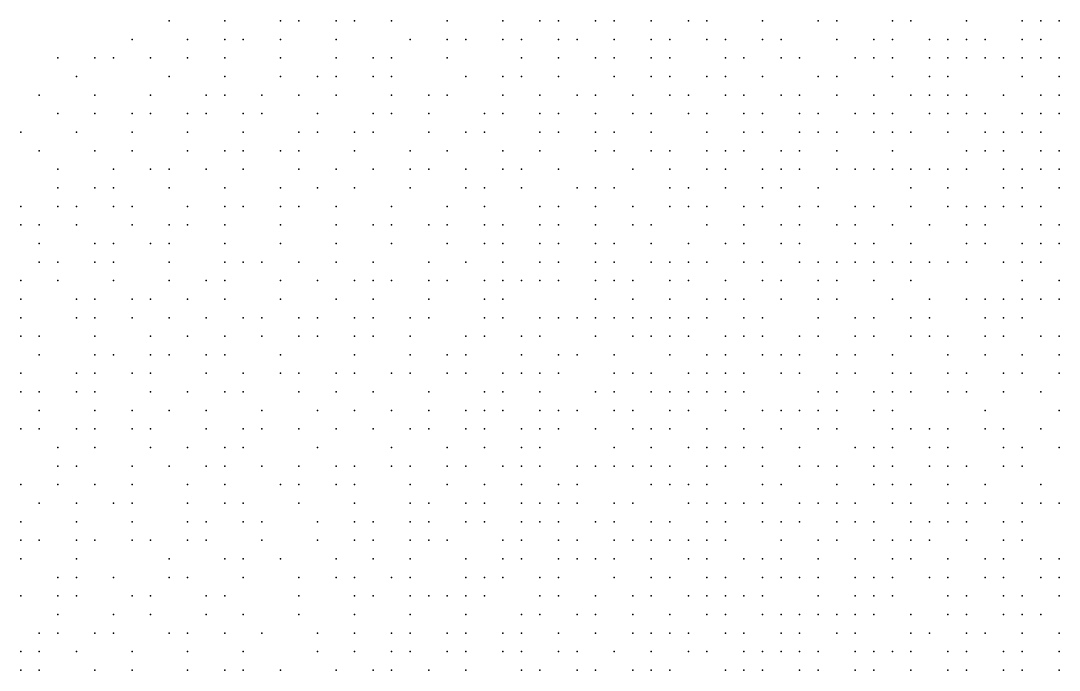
# Model space of a CAD drawing. Extents: x 429 to 793, y 817 to 1241.
# Drawn here: x 653.48 to 694.36, y 949.47 to 975.02 of the extents above; entities that cross this region are included whole.
import ezdxf

# ---------------------------------------------------------------- set-up
doc = ezdxf.new("R2010")
doc.units = 0

msp = doc.modelspace()

# ---------------------------------------------------------------- linework, layer by layer
for p in [(659.32, 975.02, 222.435), (661.51, 975.02, 220.84), (663.7, 975.02, 219.332), (664.43, 975.02, 218.755), (665.89, 975.02, 217.935), (666.62, 975.02, 217.51), (668.08, 975.02, 216.677), (670.27, 975.02, 215.41), (672.46, 975.02, 214.092), (673.92, 975.02, 213.2), (674.65, 975.02, 212.75), (676.11, 975.02, 211.85), (676.84, 975.02, 211.572), (678.3, 975.02, 210.943), (679.76, 975.02, 210.313), (680.49, 975.02, 209.691), (682.68, 975.02, 208.76), (684.87, 975.02, 207.934), (685.6, 975.02, 207.43), (687.79, 975.02, 206.835), (688.52, 975.02, 206.513), (690.71, 975.02, 205.58), (692.9, 975.02, 205.04), (693.63, 975.02, 204.768), (694.36, 975.02, 204.495), (657.86, 974.29, 223.885), (660.05, 974.29, 222.158), (661.51, 974.29, 221.22), (662.24, 974.29, 220.31), (663.7, 974.29, 219.364), (665.89, 974.29, 218.378), (668.81, 974.29, 216.695), (670.27, 974.29, 215.42), (671, 974.29, 215.134), (672.46, 974.29, 214.449), (673.19, 974.29, 213.763), (674.65, 974.29, 213.021), (675.38, 974.29, 212.706), (676.84, 974.29, 211.529), (678.3, 974.29, 211.016), (679.03, 974.29, 210.665), (680.49, 974.29, 209.764), (681.22, 974.29, 209.61), (682.68, 974.29, 208.8), (683.41, 974.29, 208.443), (685.6, 974.29, 207.672), (687.06, 974.29, 207.087), (687.79, 974.29, 206.765), (689.25, 974.29, 206.12), (689.98, 974.29, 205.881), (690.71, 974.29, 205.643), (691.44, 974.29, 205.242), (692.9, 974.29, 204.94), (693.63, 974.29, 204.642), (654.94, 973.56, 226.35), (656.4, 973.56, 225.265), (657.13, 973.56, 224.58), (658.59, 973.56, 223.312), (660.05, 973.56, 222.258), (661.51, 973.56, 221.32), (663.7, 973.56, 219.835), (665.89, 973.56, 218.395), (667.35, 973.56, 217.545), (668.08, 973.56, 217.12), (670.27, 973.56, 215.971), (673.19, 973.56, 214.163), (674.65, 973.56, 213.134), (676.11, 973.56, 212.518), (676.84, 973.56, 212.063), (678.3, 973.56, 211.208), (679.03, 973.56, 210.738), (681.22, 973.56, 209.65), (681.95, 973.56, 209.245), (683.41, 973.56, 208.571), (684.14, 973.56, 208.125), (686.33, 973.56, 207.118), (687.06, 973.56, 207.044), (687.79, 973.56, 206.591), (689.25, 973.56, 206.063), (689.98, 973.56, 205.825), (690.71, 973.56, 205.586), (691.44, 973.56, 205.404), (692.17, 973.56, 205.143), (692.9, 973.56, 204.84), (693.63, 973.56, 204.542), (694.36, 973.56, 204.245), (655.67, 972.83, 226.085), (659.32, 972.83, 223.024), (661.51, 972.83, 221.7), (663.7, 972.83, 220.14), (665.16, 972.83, 219.238), (665.89, 972.83, 218.556), (667.35, 972.83, 217.637), (668.08, 972.83, 217.247), (671, 972.83, 215.667), (672.46, 972.83, 214.767), (673.19, 972.83, 214.276), (674.65, 972.83, 213.562), (676.84, 972.83, 212.17), (678.3, 972.83, 211.315), (679.03, 972.83, 210.887), (680.49, 972.83, 210.162), (681.22, 972.83, 209.821), (682.68, 972.83, 208.883), (684.87, 972.83, 208.034), (685.6, 972.83, 207.799), (687.79, 972.83, 206.678), (689.25, 972.83, 206.007), (689.98, 972.83, 205.768), (692.9, 972.83, 204.74), (694.36, 972.83, 204.145), (654.21, 972.1, 227.718), (656.4, 972.1, 225.694), (658.59, 972.1, 224.094), (660.78, 972.1, 222.08), (661.51, 972.1, 221.67), (662.97, 972.1, 220.967), (664.43, 972.1, 219.956), (665.89, 972.1, 219.02), (668.08, 972.1, 217.373), (669.54, 972.1, 216.668), (670.27, 972.1, 216.094), (672.46, 972.1, 214.89), (673.92, 972.1, 213.99), (675.38, 972.1, 213.283), (676.11, 972.1, 212.625), (677.57, 972.1, 211.869), (679.03, 972.1, 211.268), (679.76, 972.1, 210.54), (681.22, 972.1, 209.864), (681.95, 972.1, 209.225), (683.41, 972.1, 208.615), (684.14, 972.1, 208.346), (685.6, 972.1, 207.796), (687.06, 972.1, 207.041), (688.52, 972.1, 206.312), (689.25, 972.1, 205.95), (689.98, 972.1, 205.647), (690.71, 972.1, 205.445), (692.17, 972.1, 205.043), (693.63, 972.1, 204.461), (694.36, 972.1, 204.181), (654.94, 971.37, 227.364), (656.4, 971.37, 225.847), (657.86, 971.37, 224.887), (658.59, 971.37, 224.217), (660.05, 971.37, 223.095), (660.78, 971.37, 222.51), (662.24, 971.37, 221.495), (662.97, 971.37, 221.085), (665.16, 971.37, 219.683), (667.35, 971.37, 218.26), (668.08, 971.37, 217.764), (669.54, 971.37, 216.842), (671.73, 971.37, 215.482), (672.46, 971.37, 215.174), (673.92, 971.37, 214.1), (674.65, 971.37, 213.688), (676.11, 971.37, 212.679), (677.57, 971.37, 211.973), (678.3, 971.37, 211.672), (679.76, 971.37, 210.62), (680.49, 971.37, 210.188), (681.95, 971.37, 209.566), (682.68, 971.37, 209.268), (684.14, 971.37, 208.578), (684.87, 971.37, 208.185), (686.33, 971.37, 207.4), (687.06, 971.37, 207.11), (687.79, 971.37, 206.675), (689.25, 971.37, 205.91), (689.98, 971.37, 205.646), (690.71, 971.37, 205.342), (691.44, 971.37, 205.141), (692.9, 971.37, 204.637), (693.63, 971.37, 204.357), (694.36, 971.37, 204.078), (653.48, 970.64, 228.63), (655.67, 970.64, 226.96), (657.86, 970.64, 225.025), (660.05, 970.64, 223.232), (662.24, 970.64, 221.777), (664.43, 970.64, 220.492), (665.16, 970.64, 219.783), (666.62, 970.64, 218.896), (667.35, 970.64, 218.571), (669.54, 970.64, 217.203), (671, 970.64, 215.92), (671.73, 970.64, 215.612), (673.92, 970.64, 214.21), (674.65, 970.64, 213.75), (676.11, 970.64, 213.084), (676.84, 970.64, 212.782), (678.3, 970.64, 211.51), (680.49, 970.64, 210.7), (681.95, 970.64, 209.835), (682.68, 970.64, 209.403), (684.14, 970.64, 208.656), (684.87, 970.64, 208.028), (685.6, 970.64, 207.714), (687.06, 970.64, 207.11), (687.79, 970.64, 206.82), (688.52, 970.64, 206.53), (689.98, 970.64, 205.87), (691.44, 970.64, 205.17), (692.17, 970.64, 204.734), (692.9, 970.64, 204.533), (693.63, 970.64, 204.254), (654.21, 969.91, 228.357), (656.4, 969.91, 226.447), (657.86, 969.91, 225.585), (660.05, 969.91, 223.663), (661.51, 969.91, 222.47), (662.24, 969.91, 221.907), (663.7, 969.91, 220.91), (664.43, 969.91, 220.487), (666.62, 969.91, 218.993), (668.81, 969.91, 217.633), (670.27, 969.91, 216.708), (672.46, 969.91, 215.742), (673.92, 969.91, 214.675), (676.11, 969.91, 213.4), (676.84, 969.91, 212.94), (678.3, 969.91, 212.035), (679.03, 969.91, 211.59), (680.49, 969.91, 210.378), (681.22, 969.91, 210.056), (681.95, 969.91, 209.734), (683.41, 969.91, 209.007), (684.14, 969.91, 208.587), (685.6, 969.91, 207.714), (687.79, 969.91, 206.82), (690.71, 969.91, 205.48), (691.44, 969.91, 205.13), (692.17, 969.91, 204.78), (693.63, 969.91, 204.102), (694.36, 969.91, 203.878), (654.94, 969.18, 228.085), (657.13, 969.18, 226.286), (658.59, 969.18, 225.182), (659.32, 969.18, 224.495), (660.78, 969.18, 223.415), (662.24, 969.18, 222.287), (664.43, 969.18, 220.585), (665.89, 969.18, 219.837), (667.35, 969.18, 218.766), (668.81, 969.18, 217.767), (669.54, 969.18, 217.337), (671, 969.18, 216.444), (672.46, 969.18, 215.715), (673.19, 969.18, 215.457), (674.65, 969.18, 214.32), (677.57, 969.18, 212.567), (679.03, 969.18, 211.46), (680.49, 969.18, 210.76), (681.22, 969.18, 210.438), (682.68, 969.18, 209.493), (683.41, 969.18, 209.043), (684.14, 969.18, 208.623), (685.6, 969.18, 207.714), (686.33, 969.18, 207.4), (687.06, 969.18, 207.11), (687.79, 969.18, 206.766), (688.52, 969.18, 206.615), (689.25, 969.18, 206.223), (689.98, 969.18, 205.83), (690.71, 969.18, 205.538), (692.17, 969.18, 204.737), (692.9, 969.18, 204.347), (693.63, 969.18, 203.977), (694.36, 969.18, 203.738), (654.94, 968.45, 227.903), (656.4, 968.45, 227.09), (657.13, 968.45, 226.71), (659.32, 968.45, 224.979), (661.51, 968.45, 223.133), (663.7, 968.45, 221.717), (665.16, 968.45, 220.553), (666.62, 968.45, 219.513), (668.81, 968.45, 218.327), (671, 968.45, 216.934), (671.73, 968.45, 216.277), (673.19, 968.45, 215.149), (675.38, 968.45, 214.101), (676.11, 968.45, 213.344), (676.84, 968.45, 213.042), (679.03, 968.45, 211.723), (679.76, 968.45, 211.2), (681.22, 968.45, 210.498), (682.68, 968.45, 209.53), (683.41, 968.45, 209.08), (684.87, 968.45, 208.24), (688.52, 968.45, 206.434), (689.98, 968.45, 205.8), (692.17, 968.45, 204.653), (692.9, 968.45, 204.263), (694.36, 968.45, 203.523), (653.48, 967.72, 229.763), (654.94, 967.72, 228.647), (655.67, 967.72, 227.54), (657.13, 967.72, 226.857), (657.86, 967.72, 226.027), (660.05, 967.72, 224.367), (661.51, 967.72, 223.258), (662.24, 967.72, 222.85), (663.7, 967.72, 221.832), (664.43, 967.72, 221.255), (665.89, 967.72, 220.197), (668.08, 967.72, 218.992), (670.27, 967.72, 217.688), (671.73, 967.72, 216.375), (673.92, 967.72, 215.256), (674.65, 967.72, 214.533), (676.11, 967.72, 213.776), (677.57, 967.72, 212.653), (679.03, 967.72, 211.81), (679.76, 967.72, 211.345), (680.49, 967.72, 210.88), (681.95, 967.72, 210.166), (682.68, 967.72, 209.824), (684.14, 967.72, 208.756), (684.87, 967.72, 208.432), (686.33, 967.72, 207.843), (687.06, 967.72, 207.403), (688.52, 967.72, 206.572), (689.98, 967.72, 205.77), (690.71, 967.72, 205.478), (691.44, 967.72, 205.043), (692.17, 967.72, 204.57), (692.9, 967.72, 204.18), (693.63, 967.72, 203.853), (653.48, 966.99, 230.185), (654.21, 966.99, 229.34), (655.67, 966.99, 227.984), (657.86, 966.99, 226.59), (659.32, 966.99, 225.068), (660.05, 966.99, 224.505), (661.51, 966.99, 223.522), (663.7, 966.99, 222.235), (665.89, 966.99, 220.72), (667.35, 966.99, 219.735), (668.08, 966.99, 219.102), (669.54, 966.99, 218.12), (670.27, 966.99, 217.798), (671.73, 966.99, 216.817), (672.46, 966.99, 216.473), (673.92, 966.99, 215.025), (674.65, 966.99, 214.948), (676.11, 966.99, 213.69), (677.57, 966.99, 212.74), (678.3, 966.99, 212.399), (680.49, 966.99, 211.416), (681.95, 966.99, 210.196), (683.41, 966.99, 209.482), (684.14, 966.99, 208.786), (685.6, 966.99, 208.287), (686.33, 966.99, 207.847), (687.79, 966.99, 206.989), (689.25, 966.99, 206.158), (690.71, 966.99, 205.35), (691.44, 966.99, 205.101), (693.63, 966.99, 204.103), (694.36, 966.99, 203.527), (654.21, 966.26, 229.48), (656.4, 966.26, 227.83), (657.13, 966.26, 227.28), (658.59, 966.26, 226.022), (659.32, 966.26, 225.206), (661.51, 966.26, 223.66), (663.7, 966.26, 222.37), (665.89, 966.26, 220.855), (668.08, 966.26, 219.417), (670.27, 966.26, 217.908), (671.73, 966.26, 216.915), (672.46, 966.26, 216.57), (673.92, 966.26, 215.605), (674.65, 966.26, 215.122), (676.11, 966.26, 213.895), (676.84, 966.26, 213.561), (678.3, 966.26, 212.817), (679.76, 966.26, 211.716), (681.22, 966.26, 210.987), (681.95, 966.26, 210.519), (683.41, 966.26, 209.512), (684.14, 966.26, 209.14), (686.33, 966.26, 207.85), (687.06, 966.26, 207.41), (688.52, 966.26, 206.575), (690.71, 966.26, 205.382), (691.44, 966.26, 205.024), (692.9, 966.26, 204.385), (693.63, 966.26, 204.027), (694.36, 966.26, 203.45), (654.21, 965.53, 230.042), (654.94, 965.53, 229.316), (656.4, 965.53, 227.975), (657.13, 965.53, 227.425), (659.32, 965.53, 225.907), (661.51, 965.53, 224.166), (662.24, 965.53, 223.552), (662.97, 965.53, 222.803), (664.43, 965.53, 222.073), (665.89, 965.53, 220.99), (667.35, 965.53, 219.985), (669.54, 965.53, 218.594), (671, 965.53, 217.455), (672.46, 965.53, 216.663), (673.92, 965.53, 215.468), (674.65, 965.53, 215.241), (676.11, 965.53, 214.248), (676.84, 965.53, 213.638), (678.3, 965.53, 212.893), (679.03, 965.53, 212.134), (679.76, 965.53, 211.952), (680.49, 965.53, 211.469), (681.95, 965.53, 210.572), (682.68, 965.53, 210.105), (684.14, 965.53, 209.17), (684.87, 965.53, 208.816), (685.6, 965.53, 208.465), (686.33, 965.53, 207.761), (687.06, 965.53, 207.407), (687.79, 965.53, 207.071), (688.52, 965.53, 206.739), (689.25, 965.53, 206.404), (689.98, 965.53, 205.667), (690.71, 965.53, 205.247), (692.17, 965.53, 204.827), (692.9, 965.53, 204.308), (693.63, 965.53, 203.95), (653.48, 964.8, 230.3), (654.94, 964.8, 229.35), (657.13, 964.8, 227.818), (659.32, 964.8, 226.193), (660.78, 964.8, 224.925), (661.51, 964.8, 224.311), (663.7, 964.8, 222.798), (665.16, 964.8, 221.775), (666.62, 964.8, 220.585), (667.35, 964.8, 220.11), (668.08, 964.8, 219.78), (669.54, 964.8, 218.79), (670.27, 964.8, 218.445), (671.73, 964.8, 217.408), (672.46, 964.8, 216.755), (673.19, 964.8, 216.388), (673.92, 964.8, 215.928), (674.65, 964.8, 215.344), (676.11, 964.8, 214.352), (676.84, 964.8, 213.857), (677.57, 964.8, 213.304), (679.03, 964.8, 212.552), (679.76, 964.8, 212.207), (681.22, 964.8, 211.04), (682.68, 964.8, 210.327), (683.41, 964.8, 209.676), (684.87, 964.8, 208.733), (685.6, 964.8, 208.462), (687.06, 964.8, 207.403), (688.52, 964.8, 206.736), (692.9, 964.8, 204.37), (694.36, 964.8, 203.564), (653.48, 964.07, 230.84), (655.67, 964.07, 229.08), (656.4, 964.07, 228.26), (657.86, 964.07, 227.354), (658.59, 964.07, 226.76), (660.05, 964.07, 225.492), (661.51, 964.07, 224.654), (663.7, 964.07, 222.941), (665.89, 964.07, 221.46), (667.35, 964.07, 220.23), (669.54, 964.07, 218.902), (671.73, 964.07, 217.5), (672.46, 964.07, 217.128), (676.11, 964.07, 214.455), (677.57, 964.07, 213.465), (679.03, 964.07, 212.61), (680.49, 964.07, 211.847), (681.22, 964.07, 211.083), (681.95, 964.07, 210.727), (683.41, 964.07, 209.97), (684.87, 964.07, 208.757), (685.6, 964.07, 208.297), (687.79, 964.07, 207.4), (689.25, 964.07, 206.515), (690.71, 964.07, 205.275), (691.44, 964.07, 204.921), (692.17, 964.07, 204.566), (692.9, 964.07, 204.315), (693.63, 964.07, 203.87), (694.36, 964.07, 203.368), (653.48, 963.34, 230.907), (655.67, 963.34, 229.22), (656.4, 963.34, 228.81), (657.86, 963.34, 227.303), (659.32, 963.34, 226.342), (660.78, 963.34, 225.215), (662.24, 963.34, 224.515), (662.97, 963.34, 223.67), (664.43, 963.34, 222.688), (665.16, 963.34, 222.36), (666.62, 963.34, 221.13), (667.35, 963.34, 220.68), (668.81, 963.34, 219.69), (669.54, 963.34, 219.008), (671.73, 963.34, 217.745), (672.46, 963.34, 217.29), (673.92, 963.34, 216.161), (674.65, 963.34, 215.447), (675.38, 963.34, 215.381), (676.11, 963.34, 214.587), (676.84, 963.34, 214.225), (677.57, 963.34, 213.543), (678.3, 963.34, 213.03), (679.03, 963.34, 212.535), (679.76, 963.34, 212.25), (680.49, 963.34, 211.89), (681.95, 963.34, 210.77), (682.68, 963.34, 210.37), (684.87, 963.34, 209.24), (686.33, 963.34, 208.32), (687.06, 963.34, 207.86), (688.52, 963.34, 206.919), (689.25, 963.34, 206.301), (691.44, 963.34, 205.229), (692.17, 963.34, 204.874), (692.9, 963.34, 204.235), (653.48, 962.61, 231.032), (654.21, 962.61, 230.56), (656.4, 962.61, 228.95), (658.59, 962.61, 227.05), (660.05, 962.61, 225.923), (661.51, 962.61, 224.938), (662.97, 962.61, 223.793), (664.43, 962.61, 222.81), (665.16, 962.61, 222.15), (666.62, 962.61, 221.25), (667.35, 962.61, 220.8), (668.81, 962.61, 220.027), (671, 962.61, 218.305), (671.73, 962.61, 217.85), (673.19, 962.61, 216.592), (673.92, 962.61, 216.505), (676.11, 962.61, 215.033), (677.57, 962.61, 213.862), (678.3, 962.61, 213.603), (679.03, 962.61, 213.09), (679.76, 962.61, 212.1), (681.22, 962.61, 211.53), (681.95, 962.61, 211.17), (682.68, 962.61, 210.688), (684.14, 962.61, 209.723), (684.87, 962.61, 208.873), (686.33, 962.61, 208.14), (687.06, 962.61, 207.859), (688.52, 962.61, 206.906), (689.25, 962.61, 206.438), (689.98, 962.61, 205.872), (691.44, 962.61, 205.182), (692.17, 962.61, 204.6), (693.63, 962.61, 203.71), (694.36, 962.61, 203.341), (654.21, 961.88, 230.7), (656.4, 961.88, 229.227), (657.13, 961.88, 228.272), (658.59, 961.88, 227.458), (659.32, 961.88, 226.738), (660.78, 961.88, 225.802), (661.51, 961.88, 225.06), (663.7, 961.88, 223.587), (666.62, 961.88, 221.67), (668.81, 961.88, 220.133), (670.27, 961.88, 218.76), (671, 961.88, 218.415), (673.19, 961.88, 217.015), (674.65, 961.88, 216.07), (675.38, 961.88, 215.465), (676.84, 961.88, 214.308), (679.03, 961.88, 213.15), (680.49, 961.88, 212.16), (681.22, 961.88, 211.665), (682.68, 961.88, 210.697), (683.41, 961.88, 210.015), (684.14, 961.88, 209.631), (685.6, 961.88, 208.877), (686.33, 961.88, 208.318), (687.79, 961.88, 207.373), (689.98, 961.88, 205.958), (691.44, 961.88, 205.088), (692.9, 961.88, 204.361), (694.36, 961.88, 203.265), (653.48, 961.15, 231.49), (655.67, 961.15, 229.714), (656.4, 961.15, 229.108), (657.86, 961.15, 227.995), (658.59, 961.15, 227.588), (660.78, 961.15, 225.62), (662.24, 961.15, 224.76), (663.7, 961.15, 224.037), (664.43, 961.15, 223.45), (665.89, 961.15, 222.39), (666.62, 961.15, 221.79), (668.08, 961.15, 220.59), (668.81, 961.15, 220.228), (670.27, 961.15, 219.312), (671, 961.15, 218.51), (672.46, 961.15, 217.565), (673.19, 961.15, 217.09), (673.92, 961.15, 216.655), (674.65, 961.15, 216.145), (676.84, 961.15, 214.754), (677.57, 961.15, 214.175), (678.3, 961.15, 213.662), (679.76, 961.15, 212.773), (680.49, 961.15, 212.018), (681.22, 961.15, 211.707), (681.95, 961.15, 211.2), (683.41, 961.15, 210.225), (684.14, 961.15, 209.634), (685.6, 961.15, 208.88), (686.33, 961.15, 208.305), (687.79, 961.15, 207.36), (688.52, 961.15, 206.974), (689.98, 961.15, 205.922), (690.71, 961.15, 205.437), (692.17, 961.15, 204.686), (692.9, 961.15, 204.284), (694.36, 961.15, 203.557), (653.48, 960.42, 231.615), (654.21, 960.42, 231.225), (655.67, 960.42, 229.839), (656.4, 960.42, 229.536), (658.59, 960.42, 227.717), (660.05, 960.42, 226.877), (661.51, 960.42, 225.75), (662.24, 960.42, 225.177), (664.43, 960.42, 223.717), (665.89, 960.42, 222.131), (667.35, 960.42, 221.613), (669.54, 960.42, 219.865), (671.73, 960.42, 218.26), (672.46, 960.42, 217.64), (673.92, 960.42, 216.73), (676.11, 960.42, 215.2), (676.84, 960.42, 214.818), (678.3, 960.42, 213.625), (679.03, 960.42, 213.197), (679.76, 960.42, 212.819), (680.49, 960.42, 212.442), (681.22, 960.42, 211.737), (681.95, 960.42, 211.23), (684.87, 960.42, 209.25), (685.6, 960.42, 208.854), (687.06, 960.42, 208.092), (687.79, 960.42, 207.33), (688.52, 960.42, 206.944), (689.98, 960.42, 206.202), (690.71, 960.42, 205.383), (692.17, 960.42, 204.458), (693.63, 960.42, 203.943), (654.21, 959.69, 231.35), (656.4, 959.69, 229.61), (657.86, 959.69, 228.527), (659.32, 959.69, 227.44), (660.78, 959.69, 226.443), (662.97, 959.69, 224.733), (665.16, 959.69, 222.955), (666.62, 959.69, 222.253), (668.08, 959.69, 220.81), (669.54, 959.69, 219.975), (671, 959.69, 219.045), (671.73, 959.69, 218.19), (672.46, 959.69, 217.715), (673.92, 959.69, 216.918), (674.65, 959.69, 216.275), (675.38, 959.69, 215.953), (676.84, 959.69, 214.737), (677.57, 959.69, 214.436), (679.03, 959.69, 213.243), (679.76, 959.69, 212.866), (681.22, 959.69, 211.767), (682.68, 959.69, 210.857), (683.41, 959.69, 210.255), (684.14, 959.69, 209.747), (684.87, 959.69, 209.24), (685.6, 959.69, 208.753), (687.06, 959.69, 208.062), (687.79, 959.69, 207.3), (691.44, 959.69, 205.33), (694.36, 959.69, 203.4), (653.48, 958.96, 231.71), (654.21, 958.96, 231.21), (655.67, 958.96, 230.392), (656.4, 958.96, 229.605), (657.86, 958.96, 228.903), (658.59, 958.96, 228.113), (660.78, 958.96, 226.614), (662.24, 958.96, 225.403), (662.97, 958.96, 224.927), (664.43, 958.96, 223.982), (665.89, 958.96, 222.635), (667.35, 958.96, 221.845), (668.81, 958.96, 220.447), (669.54, 958.96, 220.085), (671, 958.96, 219.14), (671.73, 958.96, 218.665), (673.19, 958.96, 217.295), (673.92, 958.96, 216.973), (674.65, 958.96, 216.652), (676.11, 958.96, 215.313), (677.57, 958.96, 214.273), (678.3, 958.96, 213.672), (679.03, 958.96, 213.29), (680.49, 958.96, 212.477), (681.95, 958.96, 211.257), (683.41, 958.96, 210.453), (684.87, 958.96, 209.23), (685.6, 958.96, 208.742), (687.79, 958.96, 207.666), (688.52, 958.96, 207.27), (689.25, 958.96, 206.785), (689.98, 958.96, 206.3), (691.44, 958.96, 205.263), (692.17, 958.96, 204.537), (693.63, 958.96, 203.872), (654.94, 958.23, 230.82), (656.4, 958.23, 230.01), (658.59, 958.23, 228.309), (660.05, 958.23, 227.126), (661.51, 958.23, 226.17), (662.24, 958.23, 225.548), (665.16, 958.23, 223.663), (668.08, 958.23, 221.492), (670.27, 958.23, 219.702), (671.73, 958.23, 218.72), (673.19, 958.23, 217.825), (673.92, 958.23, 217.028), (676.84, 958.23, 214.85), (678.3, 958.23, 213.81), (679.76, 958.23, 212.882), (680.49, 958.23, 212.474), (681.22, 958.23, 212.069), (681.95, 958.23, 211.661), (682.68, 958.23, 210.853), (684.14, 958.23, 209.737), (686.33, 958.23, 208.733), (687.06, 958.23, 208.245), (687.79, 958.23, 207.758), (689.25, 958.23, 206.723), (689.98, 958.23, 206.053), (692.17, 958.23, 204.867), (692.9, 958.23, 204.265), (694.36, 958.23, 203.24), (654.94, 957.5, 231.22), (655.67, 957.5, 230.56), (657.86, 957.5, 229.048), (659.32, 957.5, 227.88), (660.78, 957.5, 226.904), (661.51, 957.5, 225.932), (662.97, 957.5, 225.164), (664.43, 957.5, 224.125), (665.89, 957.5, 222.88), (666.62, 957.5, 222.418), (668.08, 957.5, 221.583), (668.81, 957.5, 221.12), (670.27, 957.5, 219.89), (671, 957.5, 219.275), (672.46, 957.5, 218.367), (673.19, 957.5, 217.88), (673.92, 957.5, 217.405), (675.38, 957.5, 216.415), (676.11, 957.5, 215.893), (676.84, 957.5, 215.035), (677.57, 957.5, 214.7), (678.3, 957.5, 213.832), (679.03, 957.5, 213.31), (680.49, 957.5, 212.28), (681.22, 957.5, 212.066), (682.68, 957.5, 210.85), (684.14, 957.5, 210.235), (684.87, 957.5, 209.728), (685.6, 957.5, 209.22), (687.06, 957.5, 208.01), (687.79, 957.5, 207.721), (689.25, 957.5, 206.677), (689.98, 957.5, 206.177), (690.71, 957.5, 205.558), (692.17, 957.5, 204.8), (692.9, 957.5, 204.354), (653.48, 956.77, 232.17), (654.94, 956.77, 231.095), (656.4, 956.77, 230.3), (657.86, 956.77, 229.193), (660.05, 956.77, 227.458), (661.51, 956.77, 226.315), (663.7, 956.77, 224.73), (664.43, 956.77, 224.464), (665.89, 956.77, 222.99), (666.62, 956.77, 222.508), (668.81, 956.77, 221.21), (670.27, 956.77, 219.837), (671.73, 956.77, 218.855), (673.19, 956.77, 217.948), (674.65, 956.77, 217.056), (675.38, 956.77, 216.225), (678.3, 956.77, 214.365), (679.03, 956.77, 213.853), (679.76, 956.77, 213.33), (680.49, 956.77, 212.805), (682.68, 956.77, 211.25), (683.41, 956.77, 210.742), (685.6, 956.77, 209.187), (687.06, 956.77, 208.172), (687.79, 956.77, 207.674), (688.52, 956.77, 207.177), (689.98, 956.77, 206.13), (691.44, 956.77, 205.13), (693.63, 956.77, 203.916), (654.21, 956.04, 232.02), (655.67, 956.04, 230.702), (657.13, 956.04, 229.635), (657.86, 956.04, 229.338), (660.05, 956.04, 227.613), (661.51, 956.04, 226.46), (662.24, 956.04, 226.027), (664.43, 956.04, 224.592), (666.62, 956.04, 222.618), (668.81, 956.04, 221.3), (669.54, 956.04, 220.827), (671, 956.04, 219.41), (671.73, 956.04, 219.103), (673.19, 956.04, 218.003), (673.92, 956.04, 217.495), (674.65, 956.04, 216.955), (675.38, 956.04, 216.45), (676.84, 956.04, 215.417), (677.57, 956.04, 214.723), (679.76, 956.04, 213.35), (680.49, 956.04, 212.825), (681.22, 956.04, 212.3), (681.95, 956.04, 211.758), (682.68, 956.04, 211.23), (684.14, 956.04, 209.972), (684.87, 956.04, 209.579), (685.6, 956.04, 209.153), (686.33, 956.04, 208.75), (687.79, 956.04, 207.628), (688.52, 956.04, 207.13), (689.98, 956.04, 206.274), (690.71, 956.04, 205.558), (691.44, 956.04, 205.053), (692.9, 956.04, 203.997), (693.63, 956.04, 203.816), (694.36, 956.04, 203.378), (653.48, 955.31, 232.695), (655.67, 955.31, 230.84), (657.86, 955.31, 229.25), (660.05, 955.31, 227.948), (660.78, 955.31, 227.465), (662.24, 955.31, 226.155), (662.97, 955.31, 225.723), (665.16, 955.31, 224.06), (666.62, 955.31, 222.728), (667.35, 955.31, 222.245), (668.81, 955.31, 221.015), (669.54, 955.31, 220.895), (671, 955.31, 219.465), (671.73, 955.31, 219.158), (673.19, 955.31, 218.183), (673.92, 955.31, 217.53), (674.65, 955.31, 216.99), (676.11, 955.31, 215.945), (676.84, 955.31, 215.082), (678.3, 955.31, 214.395), (679.03, 955.31, 213.873), (680.49, 955.31, 212.633), (681.22, 955.31, 212.275), (682.68, 955.31, 211.21), (683.41, 955.31, 210.693), (684.14, 955.31, 210.175), (685.6, 955.31, 209.12), (686.33, 955.31, 208.622), (687.06, 955.31, 208.31), (688.52, 955.31, 207.06), (689.25, 955.31, 206.632), (689.98, 955.31, 206.204), (690.71, 955.31, 205.846), (692.17, 955.31, 204.487), (692.9, 955.31, 203.92), (653.48, 954.58, 232.82), (654.21, 954.58, 231.999), (655.67, 954.58, 231.076), (656.4, 954.58, 230.49), (657.86, 954.58, 229.574), (658.59, 954.58, 228.676), (660.05, 954.58, 228.088), (660.78, 954.58, 227.223), (662.97, 954.58, 225.85), (665.16, 954.58, 224.17), (666.62, 954.58, 223.21), (667.35, 954.58, 222.355), (668.81, 954.58, 221.39), (669.54, 954.58, 220.95), (670.27, 954.58, 220.455), (672.46, 954.58, 218.852), (673.19, 954.58, 218.073), (674.65, 954.58, 217.025), (675.38, 954.58, 216.52), (676.84, 954.58, 215.44), (677.57, 954.58, 215.012), (678.3, 954.58, 214.173), (679.03, 954.58, 213.745), (679.76, 954.58, 212.975), (680.49, 954.58, 212.617), (681.22, 954.58, 212.265), (683.41, 954.58, 210.673), (684.87, 954.58, 209.637), (685.6, 954.58, 209.067), (687.06, 954.58, 208.24), (687.79, 954.58, 207.43), (688.52, 954.58, 206.99), (689.25, 954.58, 206.562), (690.71, 954.58, 205.405), (692.17, 954.58, 204.468), (692.9, 954.58, 204.036), (653.48, 953.85, 232.93), (655.67, 953.85, 231.199), (659.32, 953.85, 228.816), (661.51, 953.85, 226.865), (662.24, 953.85, 226.278), (663.7, 953.85, 225.545), (665.89, 953.85, 223.8), (667.35, 953.85, 222.742), (668.81, 953.85, 221.467), (671, 953.85, 220.015), (672.46, 953.85, 218.907), (673.19, 953.85, 218.108), (674.65, 953.85, 217.244), (675.38, 953.85, 216.533), (676.11, 953.85, 216.177), (676.84, 953.85, 215.447), (678.3, 953.85, 214.584), (679.76, 953.85, 213.317), (680.49, 953.85, 212.958), (681.95, 953.85, 211.717), (682.68, 953.85, 211.19), (683.41, 953.85, 210.82), (684.87, 953.85, 209.587), (686.33, 953.85, 208.503), (687.79, 953.85, 207.8), (688.52, 953.85, 206.92), (689.98, 953.85, 206.092), (691.44, 953.85, 205.264), (692.17, 953.85, 204.8), (693.63, 953.85, 203.604), (694.36, 953.85, 203.213), (654.94, 953.12, 231.93), (655.67, 953.12, 231.322), (657.13, 953.12, 230.045), (659.32, 953.12, 228.61), (660.05, 953.12, 228.032), (662.24, 953.12, 226.413), (664.43, 953.12, 224.76), (665.89, 953.12, 223.898), (666.62, 953.12, 223.418), (668.08, 953.12, 222.163), (668.81, 953.12, 221.545), (671, 953.12, 220.07), (671.73, 953.12, 219.268), (672.46, 953.12, 218.615), (673.92, 953.12, 217.613), (674.65, 953.12, 217.257), (676.84, 953.12, 215.453), (678.3, 953.12, 214.373), (679.03, 953.12, 213.84), (680.49, 953.12, 212.773), (681.22, 953.12, 212.446), (682.68, 953.12, 211.14), (683.41, 953.12, 210.77), (684.14, 953.12, 210.08), (684.87, 953.12, 209.533), (686.33, 953.12, 208.45), (687.06, 953.12, 207.94), (687.79, 953.12, 207.43), (689.25, 953.12, 206.456), (689.98, 953.12, 205.992), (691.44, 953.12, 205.164), (692.17, 953.12, 204.7), (693.63, 953.12, 203.713), (694.36, 953.12, 203.1), (653.48, 952.39, 233.15), (654.94, 952.39, 231.738), (655.67, 952.39, 231.444), (657.86, 952.39, 229.658), (658.59, 952.39, 229.138), (660.78, 952.39, 227.583), (661.51, 952.39, 227.375), (664.43, 952.39, 224.858), (666.62, 952.39, 223.515), (667.35, 952.39, 222.55), (668.81, 952.39, 221.622), (669.54, 952.39, 221.105), (670.27, 952.39, 220.665), (671, 952.39, 220.148), (671.73, 952.39, 219.63), (673.92, 952.39, 217.625), (674.65, 952.39, 217.269), (676.11, 952.39, 216.001), (677.57, 952.39, 214.92), (678.3, 952.39, 214.38), (679.76, 952.39, 213.243), (680.49, 952.39, 212.848), (681.22, 952.39, 212.396), (681.95, 952.39, 211.944), (682.68, 952.39, 211.09), (684.87, 952.39, 209.48), (686.33, 952.39, 208.521), (687.06, 952.39, 208.083), (687.79, 952.39, 207.644), (689.98, 952.39, 206.232), (690.71, 952.39, 205.717), (692.17, 952.39, 204.6), (692.9, 952.39, 204.1), (694.36, 952.39, 202.943), (654.94, 951.66, 232.052), (657.13, 951.66, 230.648), (658.59, 951.66, 229.27), (660.78, 951.66, 227.75), (662.24, 951.66, 226.873), (664.43, 951.66, 224.973), (666.62, 951.66, 223.613), (668.81, 951.66, 221.7), (671, 951.66, 220.202), (673.19, 951.66, 218.133), (673.92, 951.66, 217.637), (675.38, 951.66, 216.555), (676.11, 951.66, 216.008), (677.57, 951.66, 215.077), (679.03, 951.66, 213.791), (680.49, 951.66, 212.664), (681.22, 951.66, 212.142), (682.68, 951.66, 211.04), (683.41, 951.66, 210.52), (684.14, 951.66, 210.193), (684.87, 951.66, 209.731), (685.6, 951.66, 208.883), (686.33, 951.66, 208.445), (687.06, 951.66, 208.006), (688.52, 951.66, 206.747), (689.98, 951.66, 206.145), (690.71, 951.66, 205.63), (692.17, 951.66, 204.47), (692.9, 951.66, 204.114), (693.63, 951.66, 203.628), (654.21, 950.93, 232.793), (654.94, 950.93, 232.24), (656.4, 950.93, 231.324), (657.13, 950.93, 230.45), (659.32, 950.93, 228.885), (660.05, 950.93, 228.25), (661.51, 950.93, 227.25), (662.97, 950.93, 226.37), (665.16, 950.93, 224.59), (666.62, 950.93, 223.323), (668.08, 950.93, 222.202), (668.81, 950.93, 221.755), (670.27, 950.93, 220.72), (671, 950.93, 220.24), (672.46, 950.93, 219.21), (673.19, 950.93, 218.145), (674.65, 950.93, 217.102), (676.11, 950.93, 216.299), (677.57, 950.93, 215.03), (678.3, 950.93, 214.31), (679.03, 950.93, 213.734), (679.76, 950.93, 213.187), (681.22, 950.93, 212.085), (681.95, 950.93, 211.562), (683.41, 950.93, 210.578), (684.14, 950.93, 210.116), (685.6, 950.93, 208.807), (686.33, 950.93, 208.368), (688.52, 950.93, 207.177), (689.25, 950.93, 206.66), (690.71, 950.93, 205.276), (691.44, 950.93, 204.99), (692.9, 950.93, 203.83), (694.36, 950.93, 202.656), (653.48, 950.2, 233.385), (654.21, 950.2, 232.875), (655.67, 950.2, 231.464), (657.86, 950.2, 230.237), (660.05, 950.2, 228.423), (662.24, 950.2, 226.998), (665.16, 950.2, 224.705), (666.62, 950.2, 223.71), (668.08, 950.2, 222.257), (668.81, 950.2, 221.81), (670.27, 950.2, 220.775), (671, 950.2, 220.277), (672.46, 950.2, 218.715), (673.19, 950.2, 218.182), (674.65, 950.2, 217.184), (675.38, 950.2, 216.718), (676.84, 950.2, 215.367), (678.3, 950.2, 214.647), (679.76, 950.2, 213.13), (680.49, 950.2, 212.737), (681.95, 950.2, 211.473), (682.68, 950.2, 210.953), (683.41, 950.2, 210.354), (684.14, 950.2, 209.842), (684.87, 950.2, 209.654), (686.33, 950.2, 208.212), (687.06, 950.2, 207.877), (687.79, 950.2, 207.389), (688.52, 950.2, 207.025), (689.98, 950.2, 206.075), (690.71, 950.2, 205.38), (692.17, 950.2, 204.34), (692.9, 950.2, 203.7), (694.36, 950.2, 202.68), (653.48, 949.47, 233.51), (654.21, 949.47, 233), (656.4, 949.47, 231.266), (657.86, 949.47, 230.377), (660.05, 949.47, 228.558), (661.51, 949.47, 227.75), (662.24, 949.47, 227.123), (663.7, 949.47, 226.078), (665.89, 949.47, 224.3), (667.35, 949.47, 222.815), (668.08, 949.47, 222.312), (669.54, 949.47, 221.483), (671, 949.47, 220.315), (673.19, 949.47, 218.353), (673.92, 949.47, 217.605), (675.38, 949.47, 216.463), (676.11, 949.47, 216.252), (677.57, 949.47, 214.983), (678.3, 949.47, 214.426), (679.03, 949.47, 213.532), (681.22, 949.47, 212.343), (681.95, 949.47, 211.387), (682.68, 949.47, 210.867), (684.14, 949.47, 209.755), (684.87, 949.47, 209.242), (686.33, 949.47, 208.242), (687.06, 949.47, 208.089), (688.52, 949.47, 206.901), (689.98, 949.47, 205.952), (690.71, 949.47, 205.25), (692.17, 949.47, 204.21), (692.9, 949.47, 203.737), (694.36, 949.47, 202.79)]:
    msp.add_point(p)

doc.saveas('drawing.dxf')
